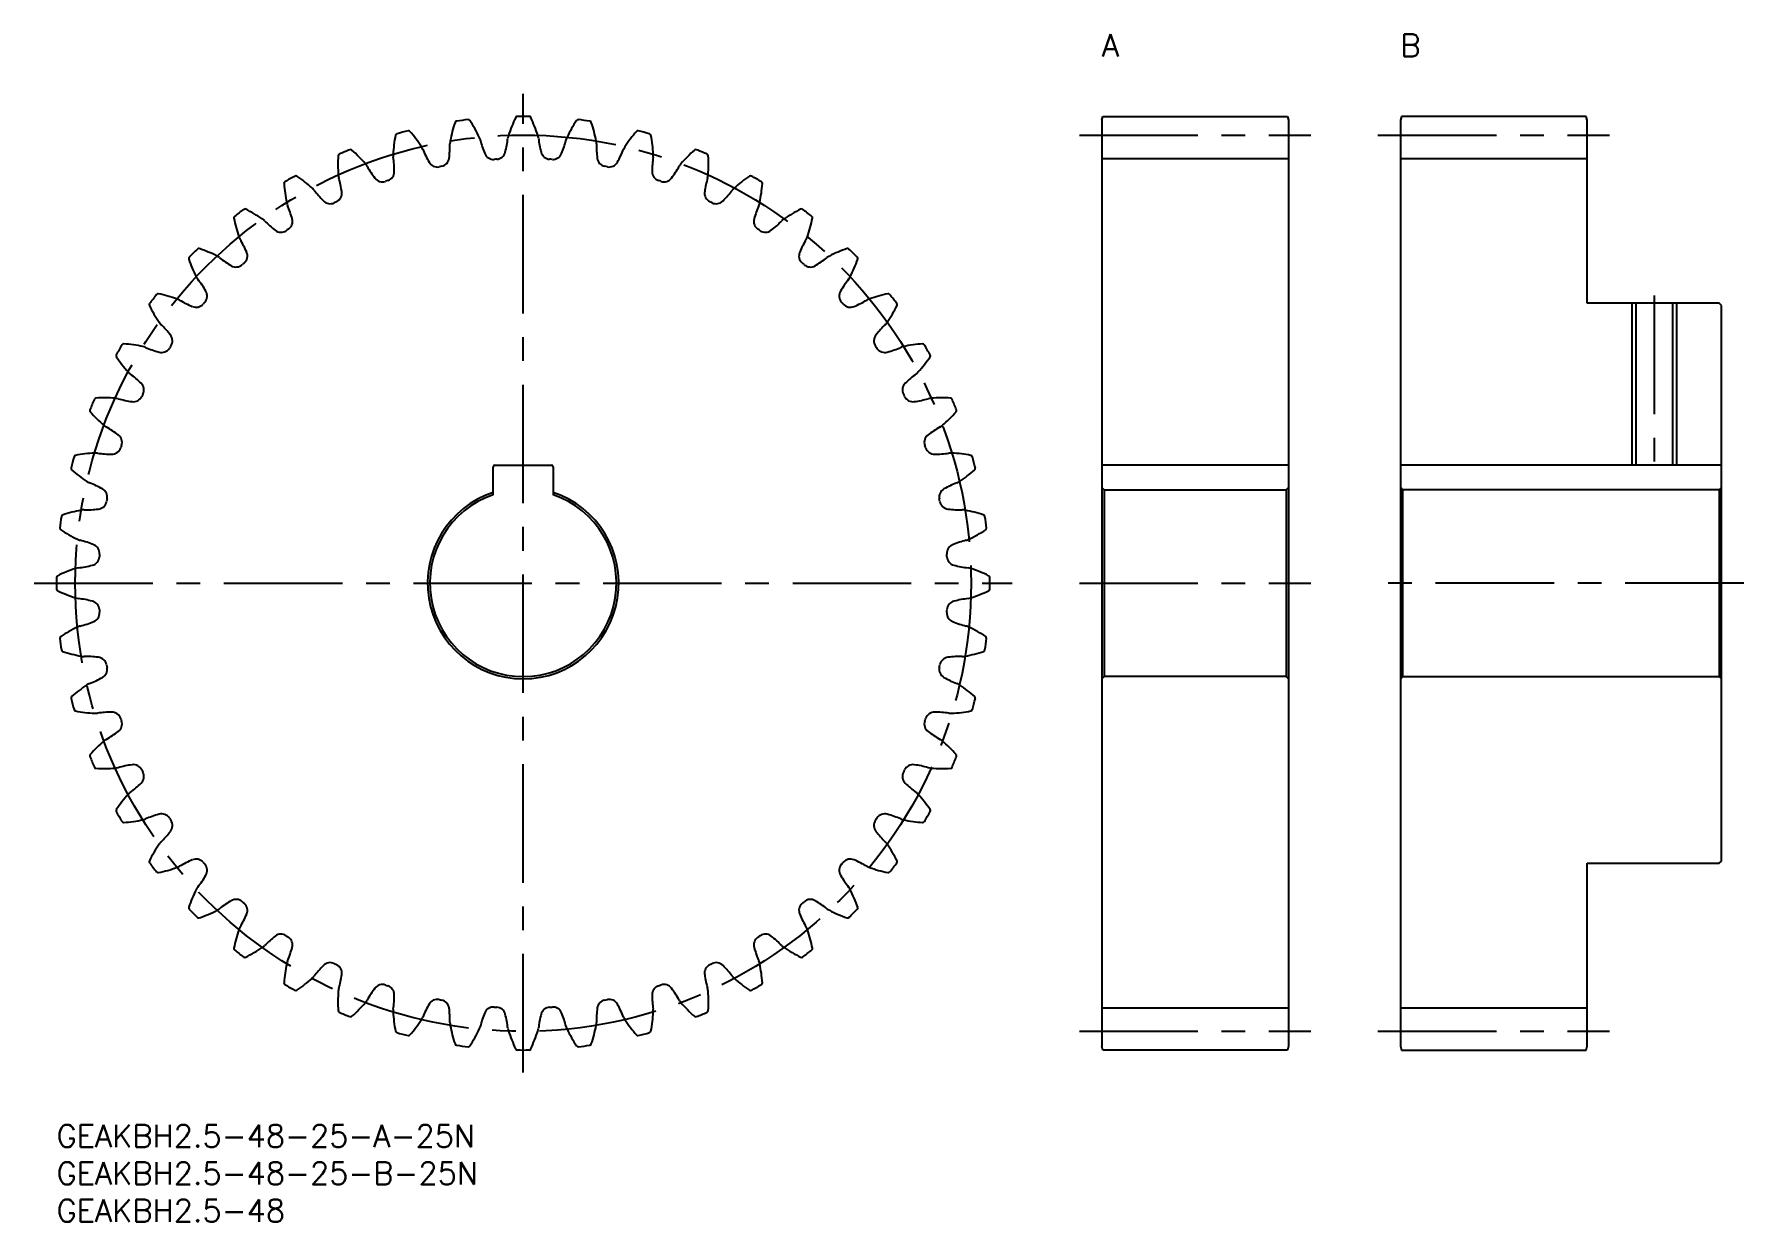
# Model space of a CAD drawing. Extents: x -3 to 226, y -13 to 146.
import ezdxf

# ---------------------------------------------------------------- set-up
doc = ezdxf.new("R2010")
doc.units = 0
doc.header["$LTSCALE"] = 0.5
doc.linetypes.add('CENTER', pattern=[50.8, 31.75, -6.35, 6.35, -6.35])
for name, color, linetype in [('MSM_CENTER', 1, 'CENTER'), ('MSM_CONTINUOUS', 7, 'CONTINUOUS'), ('MSM_NARROW', 5, 'CONTINUOUS'), ('MSM_PART_NUMBER', 7, 'CONTINUOUS')]:
    doc.layers.add(name, color=color, linetype=linetype)
doc.styles.get("Standard").update_dxf_attribs({"font": 'txt.shx', "height": 1, "bigfont": 'bigfont.shx'})

# ---------------------------------------------------------------- blocks, each defined once
blk = doc.blocks.new('*U3')
at = {"layer": 'MSM_PART_NUMBER'}
blk.add_text('GEAKBH2.5-48-25-B-25N', height=3, dxfattribs=at).set_placement((0, -8))
blk = doc.blocks.new('*U4')
at = {"layer": 'MSM_PART_NUMBER'}
blk.add_text('GEAKBH2.5-48-25-A-25N', height=3, dxfattribs=at).set_placement((0, -3))
blk = doc.blocks.new('*U5')
at = {"layer": 'MSM_PART_NUMBER'}
blk.add_text('GEAKBH2.5-48', height=3, dxfattribs=at).set_placement((0, -13))
blk = doc.blocks.new('*U6')
at = {"layer": 'MSM_PART_NUMBER'}
blk.add_text('A', height=3, dxfattribs=at).set_placement((140, 143))
blk = doc.blocks.new('*U7')
at = {"layer": 'MSM_PART_NUMBER'}
blk.add_text('B', height=3, dxfattribs=at).set_placement((180, 143))

msp = doc.modelspace()

# ---------------------------------------------------------------- linework, layer by layer
at = {"layer": 'MSM_CENTER'}
for p, q in [((62.5, 7), (62.5, 138)), ((137, 132.5), (168, 132.5)), ((177, 132.5), (208, 132.5)), ((214, 111), (214, 87.3)), ((-3, 72.5), (128, 72.5)), ((137, 72.5), (168, 72.5)), ((226, 72.5), (177, 72.5)), ((137, 12.5), (168, 12.5)), ((177, 12.5), (208, 12.5))]:
    msp.add_line(p, q, dxfattribs=at)
msp.add_circle((62.5, 72.5), 60, dxfattribs=at)
at = {"layer": 'MSM_CONTINUOUS'}
for p, q in [((140, 134.5), (140.13, 135)), ((140, 134.5), (140, 10.5)), ((140.13, 135), (164.87, 135)), ((164.87, 135), (165, 134.5)), ((165, 134.5), (165, 10.5)), ((180.13, 135), (180, 134.5)), ((180, 134.5), (180, 10.5)), ((204.87, 135), (180.13, 135)), ((205, 134.5), (204.87, 135)), ((205, 110), (205, 134.5)), ((140, 129.37), (165, 129.37)), ((180, 129.37), (205, 129.37)), ((222.7, 110), (205, 110)), ((211.54, 110), (211.54, 88.3)), ((216.46, 110), (216.46, 88.3)), ((223, 109.7), (222.7, 110)), ((223, 35.3), (223, 109.7)), ((58.5, 84.34), (58.5, 88.1)), ((58.7, 88.3), (66.3, 88.3)), ((66.5, 88.1), (66.5, 84.34)), ((165, 88.3), (140, 88.3)), ((223, 88.3), (180, 88.3)), ((140, 85.3), (140.3, 85)), ((140.3, 85), (140.3, 60)), ((140.3, 85), (164.7, 85)), ((164.7, 85), (165, 85.3)), ((164.7, 85), (164.7, 60)), ((180.3, 85), (180, 85.3)), ((180.3, 85), (180.3, 60)), ((222.7, 85), (180.3, 85)), ((223, 85.3), (222.7, 85)), ((222.7, 85), (222.7, 60)), ((140.3, 60), (140, 59.7)), ((164.7, 60), (140.3, 60)), ((165, 59.7), (164.7, 60)), ((180, 59.7), (180.3, 60)), ((180.3, 60), (222.7, 60)), ((222.7, 60), (223, 59.7)), ((205, 35), (222.7, 35)), ((205, 10.5), (205, 35)), ((222.7, 35), (223, 35.3)), ((140, 15.63), (165, 15.63)), ((180, 15.63), (205, 15.63)), ((140.13, 10), (140, 10.5)), ((164.87, 10), (140.13, 10)), ((165, 10.5), (164.87, 10)), ((180, 10.5), (180.13, 10)), ((180.13, 10), (204.87, 10)), ((204.87, 10), (205, 10.5))]:
    msp.add_line(p, q, dxfattribs=at)
for centre, radius, start, end in [((62.5, 72.5), 62.5, 104.2861, 105.7139), ((47.14, 132.82), 0.25, 40.8088, 104.2861), ((32.8, 120.44), 19.2, 33.125, 40.8088), ((71.6, 128.16), 19.2, 161.6912, 169.375), ((53.61, 134.11), 0.25, 98.2139, 161.6912), ((62.5, 72.5), 62.5, 96.7861, 98.2139), ((55.14, 134.31), 0.25, 33.3088, 96.7861), ((39.31, 123.91), 19.2, 25.625, 33.3088), ((78.78, 126.49), 19.2, 154.1912, 161.875), ((61.72, 134.75), 0.25, 90.7139, 154.1912), ((62.5, 72.5), 62.5, 89.2861, 90.7139), ((63.28, 134.75), 0.25, 25.8088, 89.2861), ((46.22, 126.49), 19.2, 18.125, 25.8088), ((85.69, 123.91), 19.2, 146.6912, 154.375), ((69.86, 134.31), 0.25, 83.2139, 146.6912), ((62.5, 72.5), 62.5, 81.7861, 83.2139), ((71.39, 134.11), 0.25, 18.3088, 81.7861), ((53.4, 128.16), 19.2, 10.625, 18.3088), ((92.2, 120.44), 19.2, 139.1912, 146.875), ((77.86, 132.82), 0.25, 75.7139, 139.1912), ((62.5, 72.5), 62.5, 74.2861, 75.7139), ((62.5, 72.5), 62.5, 111.7861, 113.2139), ((39.4, 130.3), 0.25, 48.3088, 111.7861), ((64.25, 128.87), 19.2, 169.1912, 176.875), ((45.64, 132.42), 0.25, 105.7139, 169.1912), ((47.15, 129.8), 2.07, 22.3041, 33.125), ((63.86, 136.66), 16, 202.3041, 209.1658), ((36.69, 131.26), 16, 353.3342, 0.1959), ((54.76, 131.32), 2.07, 169.375, 180.1959), ((54.76, 131.32), 2.07, 14.8041, 25.625), ((72.22, 135.93), 16, 194.8041, 201.6658), ((44.58, 134.12), 16, 345.8342, 352.6959), ((62.5, 131.83), 2.07, 161.875, 172.6959), ((62.5, 131.83), 2.07, 7.3041, 18.125), ((80.42, 134.12), 16, 187.3041, 194.1658), ((52.78, 135.93), 16, 338.3342, 345.1959), ((70.24, 131.32), 2.07, 154.375, 165.1959), ((70.24, 131.32), 2.07, 359.8041, 10.625), ((88.31, 131.26), 16, 179.8041, 186.6658), ((61.14, 136.66), 16, 330.8342, 337.6959), ((77.85, 129.8), 2.07, 146.875, 157.6959), ((79.36, 132.42), 0.25, 10.8088, 74.2861), ((60.75, 128.87), 19.2, 3.125, 10.8088), ((85.6, 130.3), 0.25, 68.2139, 131.6912), ((62.5, 72.5), 62.5, 66.7861, 68.2139), ((56.88, 128.62), 19.2, 176.6912, 184.375), ((37.96, 129.71), 0.25, 113.2139, 176.6912), ((26.79, 116.15), 19.2, 40.625, 48.3088), ((39.8, 127.31), 2.07, 29.8041, 40.625), ((55.47, 136.29), 16, 209.8041, 216.6658), ((47.15, 129.8), 2.07, 176.875, 187.6959), ((29.24, 127.38), 16, 0.8342, 7.6959), ((50.98, 129.47), 1.25, 209.1658, 281.4317), ((62.5, 72.5), 56.87, 101.0683, 101.4317), ((51.34, 129.54), 1.25, 281.0683, 353.3342), ((58.51, 130.49), 1.25, 201.6658, 273.9317), ((62.5, 72.5), 56.88, 93.5683, 93.9317), ((58.88, 130.51), 1.25, 273.5683, 345.8342), ((66.12, 130.51), 1.25, 194.1658, 266.4317), ((62.5, 72.5), 56.88, 86.0683, 86.4317), ((66.49, 130.49), 1.25, 266.0683, 338.3342), ((73.66, 129.54), 1.25, 186.6658, 258.9317), ((62.5, 72.5), 56.88, 78.5683, 78.9317), ((74.02, 129.47), 1.25, 258.5683, 330.8342), ((95.76, 127.38), 16, 172.3041, 179.1658), ((77.85, 129.8), 2.07, 352.3041, 3.125), ((69.53, 136.29), 16, 323.3342, 330.1959), ((85.2, 127.31), 2.07, 139.375, 150.1959), ((98.21, 116.15), 19.2, 131.6912, 139.375), ((87.04, 129.71), 0.25, 3.3088, 66.7861), ((68.12, 128.62), 19.2, 355.625, 3.3088), ((30.71, 126.02), 0.25, 120.7139, 184.1912), ((49.61, 127.4), 19.2, 184.1912, 191.875), ((62.5, 72.5), 62.5, 119.2861, 120.7139), ((32.05, 126.79), 0.25, 55.8088, 119.2861), ((21.4, 111.12), 19.2, 48.125, 55.8088), ((39.8, 127.31), 2.07, 184.375, 195.1959), ((22.36, 122.57), 16, 8.3342, 15.1959), ((43.64, 127.48), 1.25, 216.6658, 288.9317), ((62.5, 72.5), 56.88, 108.5683, 108.9317), ((43.99, 127.6), 1.25, 288.5683, 0.8342), ((81.01, 127.6), 1.25, 179.1658, 251.4317), ((62.5, 72.5), 56.88, 71.0683, 71.4317), ((81.36, 127.48), 1.25, 251.0683, 323.3342), ((102.64, 122.57), 16, 164.8041, 171.6658), ((85.2, 127.31), 2.07, 344.8041, 355.625), ((103.6, 111.12), 19.2, 124.1912, 131.875), ((92.95, 126.79), 0.25, 60.7139, 124.1912), ((62.5, 72.5), 62.5, 59.2861, 60.7139), ((75.39, 127.4), 19.2, 348.125, 355.8088), ((94.29, 126.02), 0.25, 355.8088, 59.2861), ((32.84, 123.88), 2.07, 37.3041, 48.125), ((47.21, 134.83), 16, 217.3041, 224.1658), ((36.63, 124.55), 1.25, 224.1658, 296.4317), ((36.96, 124.71), 1.25, 296.0683, 8.3342), ((88.04, 124.71), 1.25, 171.6658, 243.9317), ((88.37, 124.55), 1.25, 243.5683, 315.8342), ((77.79, 134.83), 16, 315.8342, 322.6959), ((92.16, 123.88), 2.07, 131.875, 142.6959), ((23.99, 121.41), 0.25, 128.2139, 191.6912), ((62.5, 72.5), 62.5, 126.7861, 128.2139), ((25.22, 122.35), 0.25, 63.3088, 126.7861), ((16.71, 105.42), 19.2, 55.625, 63.3088), ((32.84, 123.88), 2.07, 191.875, 202.6959), ((16.17, 116.91), 16, 15.8342, 22.6959), ((62.5, 72.5), 56.87, 116.0683, 116.4317), ((62.5, 72.5), 56.87, 63.5683, 63.9317), ((108.83, 116.91), 16, 157.3041, 164.1658), ((92.16, 123.88), 2.07, 337.3041, 348.125), ((108.29, 105.42), 19.2, 116.6912, 124.375), ((99.78, 122.35), 0.25, 53.2139, 116.6912), ((62.5, 72.5), 62.5, 51.7861, 53.2139), ((101.01, 121.41), 0.25, 348.3088, 51.7861), ((42.55, 125.25), 19.2, 191.6912, 199.375), ((26.39, 119.57), 2.07, 44.8041, 55.625), ((39.2, 132.3), 16, 224.8041, 231.6658), ((30.05, 120.73), 1.25, 231.6658, 303.9317), ((62.5, 72.5), 56.88, 123.5683, 123.9317), ((30.36, 120.93), 1.25, 303.5683, 15.8342), ((94.64, 120.93), 1.25, 164.1658, 236.4317), ((62.5, 72.5), 56.88, 56.0683, 56.4317), ((94.95, 120.73), 1.25, 236.0683, 308.3342), ((85.8, 132.3), 16, 308.3342, 315.1959), ((98.61, 119.57), 2.07, 124.375, 135.1959), ((82.45, 125.25), 19.2, 340.625, 348.3088), ((62.5, 72.5), 62.5, 134.2861, 135.7139), ((19.03, 117.06), 0.25, 70.8088, 134.2861), ((12.81, 99.17), 19.2, 63.125, 70.8088), ((26.39, 119.57), 2.07, 199.375, 210.1959), ((10.77, 110.48), 16, 23.3342, 30.1959), ((24.31, 116.32), 1.25, 311.0683, 23.3342), ((100.69, 116.32), 1.25, 156.6658, 228.9317), ((114.23, 110.48), 16, 149.8041, 156.6658), ((98.61, 119.57), 2.07, 329.8041, 340.625), ((112.19, 99.17), 19.2, 109.1912, 116.875), ((105.97, 117.06), 0.25, 45.7139, 109.1912), ((62.5, 72.5), 62.5, 44.2861, 45.7139), ((17.94, 115.97), 0.25, 135.7139, 199.1912), ((35.83, 122.19), 19.2, 199.1912, 206.875), ((20.55, 114.45), 2.07, 52.3041, 63.125), ((31.6, 128.74), 16, 232.3041, 239.1658), ((24.04, 116.08), 1.25, 239.1658, 311.4317), ((62.5, 72.5), 56.87, 131.0683, 131.4317), ((62.5, 72.5), 56.88, 48.5683, 48.9317), ((100.96, 116.08), 1.25, 228.5683, 300.8342), ((93.4, 128.74), 16, 300.8342, 307.6959), ((104.45, 114.45), 2.07, 116.875, 127.6959), ((89.17, 122.19), 19.2, 333.125, 340.8088), ((107.06, 115.97), 0.25, 340.8088, 44.2861), ((20.55, 114.45), 2.07, 206.875, 217.6959), ((6.26, 103.4), 16, 30.8342, 37.6959), ((118.74, 103.4), 16, 142.3041, 149.1658), ((104.45, 114.45), 2.07, 322.3041, 333.125), ((12.65, 109.78), 0.25, 143.2139, 206.6912), ((62.5, 72.5), 62.5, 141.7861, 143.2139), ((13.59, 111.01), 0.25, 78.3088, 141.7861), ((9.75, 92.45), 19.2, 70.625, 78.3088), ((15.43, 108.61), 2.07, 59.8041, 70.625), ((24.52, 124.23), 16, 239.8041, 246.6658), ((62.5, 72.5), 56.87, 138.5683, 138.9317), ((18.92, 110.96), 1.25, 318.5683, 30.8342), ((106.08, 110.96), 1.25, 149.1658, 221.4317), ((62.5, 72.5), 56.87, 41.0683, 41.4317), ((100.48, 124.23), 16, 293.3342, 300.1959), ((109.57, 108.61), 2.07, 109.375, 120.1959), ((115.25, 92.45), 19.2, 101.6912, 109.375), ((111.41, 111.01), 0.25, 38.2139, 101.6912), ((62.5, 72.5), 62.5, 36.7861, 38.2139), ((112.35, 109.78), 0.25, 333.3088, 36.7861), ((29.58, 118.29), 19.2, 206.6912, 214.375), ((18.68, 110.69), 1.25, 246.6658, 318.9317), ((106.32, 110.69), 1.25, 221.0683, 293.3342), ((95.42, 118.29), 19.2, 325.625, 333.3088), ((15.43, 108.61), 2.07, 214.375, 225.1959), ((2.7, 95.8), 16, 38.3342, 45.1959), ((14.27, 104.95), 1.25, 326.0683, 38.3342), ((110.73, 104.95), 1.25, 141.6658, 213.9317), ((122.3, 95.8), 16, 134.8041, 141.6658), ((109.57, 108.61), 2.07, 314.8041, 325.625), ((8.21, 102.95), 0.25, 150.7139, 214.1912), ((62.5, 72.5), 62.5, 149.2861, 150.7139), ((8.98, 104.29), 0.25, 85.8088, 149.2861), ((7.6, 85.39), 19.2, 78.125, 85.8088), ((11.12, 102.16), 2.07, 67.3041, 78.125), ((18.09, 118.83), 16, 247.3041, 254.1658), ((14.07, 104.64), 1.25, 254.1658, 326.4317), ((62.5, 72.5), 56.87, 146.0683, 146.4317), ((62.5, 72.5), 56.88, 33.5683, 33.9317), ((110.93, 104.64), 1.25, 213.5683, 285.8342), ((106.91, 118.83), 16, 285.8342, 292.6959), ((113.88, 102.16), 2.07, 101.875, 112.6959), ((117.4, 85.39), 19.2, 94.1912, 101.875), ((116.02, 104.29), 0.25, 30.7139, 94.1912), ((62.5, 72.5), 62.5, 29.2861, 30.7139), ((116.79, 102.95), 0.25, 325.8088, 29.2861), ((23.88, 113.6), 19.2, 214.1912, 221.875), ((11.12, 102.16), 2.07, 221.875, 232.6959), ((113.88, 102.16), 2.07, 307.3041, 318.125), ((101.12, 113.6), 19.2, 318.125, 325.8088), ((0.17, 87.79), 16, 45.8342, 52.6959), ((10.45, 98.37), 1.25, 333.5683, 45.8342), ((114.55, 98.37), 1.25, 134.1658, 206.4317), ((124.83, 87.79), 16, 127.3041, 134.1658), ((62.5, 72.5), 62.5, 156.7861, 158.2139), ((5.29, 97.04), 0.25, 93.3088, 156.7861), ((6.38, 78.12), 19.2, 85.625, 93.3088), ((7.69, 95.2), 2.07, 74.8041, 85.625), ((12.43, 112.64), 16, 254.8041, 261.6658), ((10.29, 98.04), 1.25, 261.6658, 333.9317), ((62.5, 72.5), 56.88, 153.5683, 153.9317), ((62.5, 72.5), 56.88, 26.0683, 26.4317), ((114.71, 98.04), 1.25, 206.0683, 278.3342), ((112.57, 112.64), 16, 278.3342, 285.1959), ((117.31, 95.2), 2.07, 94.375, 105.1959), ((118.62, 78.12), 19.2, 86.6912, 94.375), ((119.71, 97.04), 0.25, 23.2139, 86.6912), ((62.5, 72.5), 62.5, 21.7861, 23.2139), ((4.7, 95.6), 0.25, 158.2139, 221.6912), ((18.85, 108.21), 19.2, 221.6912, 229.375), ((106.15, 108.21), 19.2, 310.625, 318.3088), ((120.3, 95.6), 0.25, 318.3088, 21.7861), ((7.69, 95.2), 2.07, 229.375, 240.1959), ((-1.29, 79.53), 16, 53.3342, 60.1959), ((7.52, 91.36), 1.25, 341.0683, 53.3342), ((117.48, 91.36), 1.25, 126.6658, 198.9317), ((126.29, 79.53), 16, 119.8041, 126.6658), ((117.31, 95.2), 2.07, 299.8041, 310.625), ((62.5, 72.5), 62.5, 164.2861, 165.7139), ((2.58, 89.36), 0.25, 100.8088, 164.2861), ((6.13, 70.75), 19.2, 93.125, 100.8088), ((5.2, 87.85), 2.07, 82.3041, 93.125), ((7.62, 105.76), 16, 262.3041, 269.1658), ((7.4, 91.01), 1.25, 269.1658, 341.4317), ((62.5, 72.5), 56.87, 161.0683, 161.4317), ((62.5, 72.5), 56.88, 18.5683, 18.9317), ((117.6, 91.01), 1.25, 198.5683, 270.8342), ((117.38, 105.76), 16, 270.8342, 277.6959), ((119.8, 87.85), 2.07, 86.875, 97.6959), ((118.87, 70.75), 19.2, 79.1912, 86.875), ((122.42, 89.36), 0.25, 15.7139, 79.1912), ((62.5, 72.5), 62.5, 14.2861, 15.7139), ((2.18, 87.86), 0.25, 165.7139, 229.1912), ((14.56, 102.2), 19.2, 229.1912, 236.875), ((58.7, 88.1), 0.2, 90, 180), ((66.3, 88.1), 0.2, 0, 90), ((110.44, 102.2), 19.2, 303.125, 310.8088), ((122.82, 87.86), 0.25, 310.8088, 14.2861), ((5.2, 87.85), 2.07, 236.875, 247.6959), ((-1.66, 71.14), 16, 60.8342, 67.6959), ((5.53, 84.02), 1.25, 348.5683, 60.8342), ((119.47, 84.02), 1.25, 119.1658, 191.4317), ((126.66, 71.14), 16, 112.3041, 119.1658), ((119.8, 87.85), 2.07, 292.3041, 303.125), ((5.46, 83.66), 1.25, 276.6658, 348.9317), ((62.5, 72.5), 56.87, 168.5683, 168.9317), ((62.5, 72.5), 12.8, 108.21, 71.79), ((62.5, 72.5), 12.5, 108.6629, 71.3371), ((62.5, 72.5), 56.87, 11.0683, 11.4317), ((119.54, 83.66), 1.25, 191.0683, 263.3342), ((62.5, 72.5), 62.5, 171.7861, 173.2139), ((0.89, 81.39), 0.25, 108.3088, 171.7861), ((6.84, 63.4), 19.2, 100.625, 108.3088), ((3.68, 80.24), 2.07, 89.8041, 100.625), ((3.74, 98.31), 16, 269.8041, 276.6658), ((121.26, 98.31), 16, 263.3342, 270.1959), ((121.32, 80.24), 2.07, 79.375, 90.1959), ((118.16, 63.4), 19.2, 71.6912, 79.375), ((124.11, 81.39), 0.25, 8.2139, 71.6912), ((62.5, 72.5), 62.5, 6.7861, 8.2139), ((0.69, 79.86), 0.25, 173.2139, 236.6912), ((11.09, 95.69), 19.2, 236.6912, 244.375), ((3.68, 80.24), 2.07, 244.375, 255.1959), ((-0.93, 62.78), 16, 68.3342, 75.1959), ((125.93, 62.78), 16, 104.8041, 111.6658), ((121.32, 80.24), 2.07, 284.8041, 295.625), ((113.91, 95.69), 19.2, 295.625, 303.3088), ((124.31, 79.86), 0.25, 303.3088, 6.7861), ((4.49, 76.12), 1.25, 284.1658, 356.4317), ((4.51, 76.49), 1.25, 356.0683, 68.3342), ((62.5, 72.5), 56.88, 176.0683, 176.4317), ((120.49, 76.49), 1.25, 111.6658, 183.9317), ((62.5, 72.5), 56.87, 3.5683, 3.9317), ((120.51, 76.12), 1.25, 183.5683, 255.8342), ((0.25, 73.28), 0.25, 115.8088, 179.2861), ((8.51, 56.22), 19.2, 108.125, 115.8088), ((3.17, 72.5), 2.07, 97.3041, 108.125), ((0.88, 90.42), 16, 277.3041, 284.1658), ((124.12, 90.42), 16, 255.8342, 262.6959), ((121.83, 72.5), 2.07, 71.875, 82.6959), ((116.49, 56.22), 19.2, 64.1912, 71.875), ((124.75, 73.28), 0.25, 0.7139, 64.1912), ((62.5, 72.5), 62.5, 179.2861, 180.7139), ((0.25, 71.72), 0.25, 180.7139, 244.1912), ((8.51, 88.78), 19.2, 244.1912, 251.875), ((116.49, 88.78), 19.2, 288.125, 295.8088), ((124.75, 71.72), 0.25, 295.8088, 359.2861), ((62.5, 72.5), 62.5, 359.2861, 0.7139), ((3.17, 72.5), 2.07, 251.875, 262.6959), ((0.88, 54.58), 16, 75.8342, 82.6959), ((4.49, 68.88), 1.25, 3.5683, 75.8342), ((62.5, 72.5), 56.88, 183.5683, 183.9317), ((62.5, 72.5), 56.88, 356.0683, 356.4317), ((120.51, 68.88), 1.25, 104.1658, 176.4317), ((124.12, 54.58), 16, 97.3041, 104.1658), ((121.83, 72.5), 2.07, 277.3041, 288.125), ((11.09, 49.31), 19.2, 115.625, 123.3088), ((3.68, 64.76), 2.07, 104.8041, 115.625), ((-0.93, 82.22), 16, 284.8041, 291.6658), ((4.51, 68.51), 1.25, 291.6658, 3.9317), ((120.49, 68.51), 1.25, 176.0683, 248.3342), ((125.93, 82.22), 16, 248.3342, 255.1959), ((121.32, 64.76), 2.07, 64.375, 75.1959), ((113.91, 49.31), 19.2, 56.6912, 64.375), ((0.69, 65.14), 0.25, 123.3088, 186.7861), ((62.5, 72.5), 62.5, 186.7861, 188.2139), ((62.5, 72.5), 62.5, 351.7861, 353.2139), ((124.31, 65.14), 0.25, 353.2139, 56.6912), ((0.89, 63.61), 0.25, 188.2139, 251.6912), ((6.84, 81.6), 19.2, 251.6912, 259.375), ((3.68, 64.76), 2.07, 259.375, 270.1959), ((3.74, 46.69), 16, 83.3342, 90.1959), ((5.46, 61.34), 1.25, 11.0683, 83.3342), ((119.54, 61.34), 1.25, 96.6658, 168.9317), ((121.26, 46.69), 16, 89.8041, 96.6658), ((121.32, 64.76), 2.07, 269.8041, 280.625), ((118.16, 81.6), 19.2, 280.625, 288.3088), ((124.11, 63.61), 0.25, 288.3088, 351.7861), ((-1.66, 73.86), 16, 292.3041, 299.1658), ((5.53, 60.98), 1.25, 299.1658, 11.4317), ((62.5, 72.5), 56.87, 191.0683, 191.4317), ((119.47, 60.98), 1.25, 168.5683, 240.8342), ((62.5, 72.5), 56.87, 348.5683, 348.9317), ((126.66, 73.86), 16, 240.8342, 247.6959), ((2.18, 57.14), 0.25, 130.8088, 194.2861), ((14.56, 42.8), 19.2, 123.125, 130.8088), ((5.2, 57.15), 2.07, 112.3041, 123.125), ((119.8, 57.15), 2.07, 56.875, 67.6959), ((110.44, 42.8), 19.2, 49.1912, 56.875), ((122.82, 57.14), 0.25, 345.7139, 49.1912), ((62.5, 72.5), 62.5, 194.2861, 195.7139), ((2.58, 55.64), 0.25, 195.7139, 259.1912), ((6.13, 74.25), 19.2, 259.1912, 266.875), ((5.2, 57.15), 2.07, 266.875, 277.6959), ((7.62, 39.24), 16, 90.8342, 97.6959), ((7.4, 53.99), 1.25, 18.5683, 90.8342), ((117.6, 53.99), 1.25, 89.1658, 161.4317), ((117.38, 39.24), 16, 82.3041, 89.1658), ((119.8, 57.15), 2.07, 262.3041, 273.125), ((118.87, 74.25), 19.2, 273.125, 280.8088), ((122.42, 55.64), 0.25, 280.8088, 344.2861), ((62.5, 72.5), 62.5, 344.2861, 345.7139), ((7.52, 53.64), 1.25, 306.6658, 18.9317), ((62.5, 72.5), 56.88, 198.5683, 198.9317), ((117.48, 53.64), 1.25, 161.0683, 233.3342), ((62.5, 72.5), 56.88, 341.0683, 341.4317), ((18.85, 36.79), 19.2, 130.625, 138.3088), ((7.69, 49.8), 2.07, 119.8041, 130.625), ((-1.29, 65.47), 16, 299.8041, 306.6658), ((126.29, 65.47), 16, 233.3342, 240.1959), ((117.31, 49.8), 2.07, 49.375, 60.1959), ((106.15, 36.79), 19.2, 41.6912, 49.375), ((4.7, 49.4), 0.25, 138.3088, 201.7861), ((62.5, 72.5), 62.5, 201.7861, 203.2139), ((12.43, 32.36), 16, 98.3342, 105.1959), ((10.29, 46.96), 1.25, 26.0683, 98.3342), ((114.71, 46.96), 1.25, 81.6658, 153.9317), ((112.57, 32.36), 16, 74.8041, 81.6658), ((62.5, 72.5), 62.5, 336.7861, 338.2139), ((120.3, 49.4), 0.25, 338.2139, 41.6912), ((5.29, 47.96), 0.25, 203.2139, 266.6912), ((6.38, 66.88), 19.2, 266.6912, 274.375), ((7.69, 49.8), 2.07, 274.375, 285.1959), ((10.45, 46.63), 1.25, 314.1658, 26.4317), ((62.5, 72.5), 56.87, 206.0683, 206.4317), ((114.55, 46.63), 1.25, 153.5683, 225.8342), ((62.5, 72.5), 56.88, 333.5683, 333.9317), ((117.31, 49.8), 2.07, 254.8041, 265.625), ((118.62, 66.88), 19.2, 265.625, 273.3088), ((119.71, 47.96), 0.25, 273.3088, 336.7861), ((23.88, 31.4), 19.2, 138.125, 145.8088), ((11.12, 42.84), 2.07, 127.3041, 138.125), ((0.17, 57.21), 16, 307.3041, 314.1658), ((124.83, 57.21), 16, 225.8342, 232.6959), ((113.88, 42.84), 2.07, 41.875, 52.6959), ((101.12, 31.4), 19.2, 34.1912, 41.875), ((8.21, 42.05), 0.25, 145.8088, 209.2861), ((62.5, 72.5), 62.5, 209.2861, 210.7139), ((18.09, 26.17), 16, 105.8342, 112.6959), ((14.07, 40.36), 1.25, 33.5683, 105.8342), ((110.93, 40.36), 1.25, 74.1658, 146.4317), ((106.91, 26.17), 16, 67.3041, 74.1658), ((62.5, 72.5), 62.5, 329.2861, 330.7139), ((116.79, 42.05), 0.25, 330.7139, 34.1912), ((8.98, 40.71), 0.25, 210.7139, 274.1912), ((7.6, 59.61), 19.2, 274.1912, 281.875), ((11.12, 42.84), 2.07, 281.875, 292.6959), ((2.7, 49.2), 16, 314.8041, 321.6658), ((62.5, 72.5), 56.88, 213.5683, 213.9317), ((14.27, 40.05), 1.25, 321.6658, 33.9317), ((110.73, 40.05), 1.25, 146.0683, 218.3342), ((62.5, 72.5), 56.88, 326.0683, 326.4317), ((122.3, 49.2), 16, 218.3342, 225.1959), ((113.88, 42.84), 2.07, 247.3041, 258.125), ((117.4, 59.61), 19.2, 258.125, 265.8088), ((116.02, 40.71), 0.25, 265.8088, 329.2861), ((29.58, 26.71), 19.2, 145.625, 153.3088), ((15.43, 36.39), 2.07, 134.8041, 145.625), ((109.57, 36.39), 2.07, 34.375, 45.1959), ((95.42, 26.71), 19.2, 26.6912, 34.375), ((12.65, 35.22), 0.25, 153.3088, 216.7861), ((62.5, 72.5), 62.5, 216.7861, 218.2139), ((9.75, 52.55), 19.2, 281.6912, 289.375), ((15.43, 36.39), 2.07, 289.375, 300.1959), ((24.52, 20.77), 16, 113.3342, 120.1959), ((18.68, 34.31), 1.25, 41.0683, 113.3342), ((62.5, 72.5), 56.88, 221.0683, 221.4317), ((18.92, 34.04), 1.25, 329.1658, 41.4317), ((106.08, 34.04), 1.25, 138.5683, 210.8342), ((62.5, 72.5), 56.88, 318.5683, 318.9317), ((106.32, 34.31), 1.25, 66.6658, 138.9317), ((100.48, 20.77), 16, 59.8041, 66.6658), ((109.57, 36.39), 2.07, 239.8041, 250.625), ((115.25, 52.55), 19.2, 250.625, 258.3088), ((62.5, 72.5), 62.5, 321.7861, 323.2139), ((112.35, 35.22), 0.25, 323.2139, 26.6912), ((13.59, 33.99), 0.25, 218.2139, 281.6912), ((6.26, 41.6), 16, 322.3041, 329.1658), ((118.74, 41.6), 16, 210.8342, 217.6959), ((111.41, 33.99), 0.25, 258.3088, 321.7861), ((35.83, 22.81), 19.2, 153.125, 160.8088), ((20.55, 30.55), 2.07, 142.3041, 153.125), ((31.6, 16.26), 16, 120.8342, 127.6959), ((24.04, 28.92), 1.25, 48.5683, 120.8342), ((62.5, 72.5), 56.87, 228.5683, 228.9317), ((62.5, 72.5), 56.88, 311.0683, 311.4317), ((100.96, 28.92), 1.25, 59.1658, 131.4317), ((93.4, 16.26), 16, 52.3041, 59.1658), ((104.45, 30.55), 2.07, 26.875, 37.6959), ((89.17, 22.81), 19.2, 19.1912, 26.875), ((17.94, 29.03), 0.25, 160.8088, 224.2861), ((62.5, 72.5), 62.5, 224.2861, 225.7139), ((19.03, 27.94), 0.25, 225.7139, 289.1912), ((12.81, 45.83), 19.2, 289.1912, 296.875), ((20.55, 30.55), 2.07, 296.875, 307.6959), ((10.77, 34.52), 16, 329.8041, 336.6658), ((24.31, 28.68), 1.25, 336.6658, 48.9317), ((100.69, 28.68), 1.25, 131.0683, 203.3342), ((114.23, 34.52), 16, 203.3342, 210.1959), ((104.45, 30.55), 2.07, 232.3041, 243.125), ((112.19, 45.83), 19.2, 243.125, 250.8088), ((105.97, 27.94), 0.25, 250.8088, 314.2861), ((62.5, 72.5), 62.5, 314.2861, 315.7139), ((107.06, 29.03), 0.25, 315.7139, 19.1912), ((42.55, 19.75), 19.2, 160.625, 168.3088), ((26.39, 25.43), 2.07, 149.8041, 160.625), ((39.2, 12.7), 16, 128.3342, 135.1959), ((30.05, 24.27), 1.25, 56.0683, 128.3342), ((62.5, 72.5), 56.88, 236.0683, 236.4317), ((62.5, 72.5), 56.87, 303.5683, 303.9317), ((94.95, 24.27), 1.25, 51.6658, 123.9317), ((85.8, 12.7), 16, 44.8041, 51.6658), ((98.61, 25.43), 2.07, 19.375, 30.1959), ((82.45, 19.75), 19.2, 11.6912, 19.375), ((23.99, 23.59), 0.25, 168.3088, 231.7861), ((62.5, 72.5), 62.5, 231.7861, 233.2139), ((16.71, 39.58), 19.2, 296.6912, 304.375), ((26.39, 25.43), 2.07, 304.375, 315.1959), ((16.17, 28.09), 16, 337.3041, 344.1658), ((30.36, 24.07), 1.25, 344.1658, 56.4317), ((94.64, 24.07), 1.25, 123.5683, 195.8342), ((108.83, 28.09), 16, 195.8342, 202.6959), ((98.61, 25.43), 2.07, 224.8041, 235.625), ((108.29, 39.58), 19.2, 235.625, 243.3088), ((62.5, 72.5), 62.5, 306.7861, 308.2139), ((101.01, 23.59), 0.25, 308.2139, 11.6912), ((25.22, 22.65), 0.25, 233.2139, 296.6912), ((49.61, 17.6), 19.2, 168.125, 175.8088), ((32.84, 21.12), 2.07, 157.3041, 168.125), ((47.21, 10.17), 16, 135.8342, 142.6959), ((36.63, 20.45), 1.25, 63.5683, 135.8342), ((62.5, 72.5), 56.88, 243.5683, 243.9317), ((36.96, 20.29), 1.25, 351.6658, 63.9317), ((88.04, 20.29), 1.25, 116.0683, 188.3342), ((62.5, 72.5), 56.87, 296.0683, 296.4317), ((88.37, 20.45), 1.25, 44.1658, 116.4317), ((77.79, 10.17), 16, 37.3041, 44.1658), ((92.16, 21.12), 2.07, 11.875, 22.6959), ((75.39, 17.6), 19.2, 4.1912, 11.875), ((99.78, 22.65), 0.25, 243.3088, 306.7861), ((30.71, 18.98), 0.25, 175.8088, 239.2861), ((62.5, 72.5), 62.5, 239.2861, 240.7139), ((21.4, 33.88), 19.2, 304.1912, 311.875), ((32.84, 21.12), 2.07, 311.875, 322.6959), ((22.36, 22.43), 16, 344.8041, 351.6658), ((43.64, 17.52), 1.25, 71.0683, 143.3342), ((62.5, 72.5), 56.88, 251.0683, 251.4317), ((43.99, 17.4), 1.25, 359.1658, 71.4317), ((81.01, 17.4), 1.25, 108.5683, 180.8342), ((62.5, 72.5), 56.87, 288.5683, 288.9317), ((81.36, 17.52), 1.25, 36.6658, 108.9317), ((102.64, 22.43), 16, 188.3342, 195.1959), ((92.16, 21.12), 2.07, 217.3041, 228.125), ((103.6, 33.88), 19.2, 228.125, 235.8088), ((62.5, 72.5), 62.5, 299.2861, 300.7139), ((94.29, 18.98), 0.25, 300.7139, 4.1912), ((32.05, 18.21), 0.25, 240.7139, 304.1912), ((56.88, 16.38), 19.2, 175.625, 183.3088), ((39.8, 17.69), 2.07, 164.8041, 175.625), ((26.79, 28.85), 19.2, 311.6912, 319.375), ((39.8, 17.69), 2.07, 319.375, 330.1959), ((55.47, 8.71), 16, 143.3342, 150.1959), ((29.24, 17.62), 16, 352.3041, 359.1658), ((63.86, 8.34), 16, 150.8342, 157.6959), ((50.98, 15.53), 1.25, 78.5683, 150.8342), ((62.5, 72.5), 56.88, 258.5683, 258.9317), ((51.34, 15.46), 1.25, 6.6658, 78.9317), ((73.66, 15.46), 1.25, 101.0683, 173.3342), ((62.5, 72.5), 56.88, 281.0683, 281.4317), ((74.02, 15.53), 1.25, 29.1658, 101.4317), ((61.14, 8.34), 16, 22.3041, 29.1658), ((95.76, 17.62), 16, 180.8342, 187.6959), ((69.53, 8.71), 16, 29.8041, 36.6658), ((85.2, 17.69), 2.07, 209.8041, 220.625), ((98.21, 28.85), 19.2, 220.625, 228.3088), ((85.2, 17.69), 2.07, 4.375, 15.1959), ((68.12, 16.38), 19.2, 356.6912, 4.375), ((92.95, 18.21), 0.25, 235.8088, 299.2861), ((37.96, 15.29), 0.25, 183.3088, 246.7861), ((62.5, 72.5), 62.5, 246.7861, 248.2139), ((39.4, 14.7), 0.25, 248.2139, 311.6912), ((47.15, 15.2), 2.07, 172.3041, 183.125), ((64.25, 16.13), 19.2, 183.125, 190.8088), ((32.8, 24.56), 19.2, 319.1912, 326.875), ((47.15, 15.2), 2.07, 326.875, 337.6959), ((36.69, 13.74), 16, 359.8041, 6.6658), ((72.22, 9.07), 16, 158.3342, 165.1959), ((58.51, 14.51), 1.25, 86.0683, 158.3342), ((62.5, 72.5), 56.88, 266.0683, 266.4317), ((58.88, 14.49), 1.25, 14.1658, 86.4317), ((44.58, 10.88), 16, 7.3041, 14.1658), ((80.42, 10.88), 16, 165.8342, 172.6959), ((66.12, 14.49), 1.25, 93.5683, 165.8342), ((62.5, 72.5), 56.88, 273.5683, 273.9317), ((66.49, 14.51), 1.25, 21.6658, 93.9317), ((52.78, 9.07), 16, 14.8041, 21.6658), ((88.31, 13.74), 16, 173.3342, 180.1959), ((77.85, 15.2), 2.07, 202.3041, 213.125), ((92.2, 24.56), 19.2, 213.125, 220.8088), ((60.75, 16.13), 19.2, 349.1912, 356.875), ((77.85, 15.2), 2.07, 356.875, 7.6959), ((85.6, 14.7), 0.25, 228.3088, 291.7861), ((62.5, 72.5), 62.5, 291.7861, 293.2139), ((87.04, 15.29), 0.25, 293.2139, 356.6912), ((45.64, 12.58), 0.25, 190.8088, 254.2861), ((62.5, 72.5), 62.5, 254.2861, 255.7139), ((47.14, 12.18), 0.25, 255.7139, 319.1912), ((54.76, 13.68), 2.07, 179.8041, 190.625), ((71.6, 16.84), 19.2, 190.625, 198.3088), ((39.31, 21.09), 19.2, 326.6912, 334.375), ((54.76, 13.68), 2.07, 334.375, 345.1959), ((62.5, 13.17), 2.07, 187.3041, 198.125), ((78.78, 18.51), 19.2, 198.125, 205.8088), ((46.22, 18.51), 19.2, 334.1912, 341.875), ((62.5, 13.17), 2.07, 341.875, 352.6959), ((70.24, 13.68), 2.07, 194.8041, 205.625), ((85.69, 21.09), 19.2, 205.625, 213.3088), ((53.4, 16.84), 19.2, 341.6912, 349.375), ((70.24, 13.68), 2.07, 349.375, 0.1959), ((77.86, 12.18), 0.25, 220.8088, 284.2861), ((62.5, 72.5), 62.5, 284.2861, 285.7139), ((79.36, 12.58), 0.25, 285.7139, 349.1912), ((53.61, 10.89), 0.25, 198.3088, 261.7861), ((62.5, 72.5), 62.5, 261.7861, 263.2139), ((55.14, 10.69), 0.25, 263.2139, 326.6912), ((61.72, 10.25), 0.25, 205.8088, 269.2861), ((62.5, 72.5), 62.5, 269.2861, 270.7139), ((63.28, 10.25), 0.25, 270.7139, 334.1912), ((69.86, 10.69), 0.25, 213.3088, 276.7861), ((62.5, 72.5), 62.5, 276.7861, 278.2139), ((71.39, 10.89), 0.25, 278.2139, 341.6912)]:
    msp.add_arc(centre, radius, start, end, dxfattribs=at)
at = {"layer": 'MSM_NARROW'}
for p, q in [((211, 110), (211, 88.3)), ((217, 110), (217, 88.3))]:
    msp.add_line(p, q, dxfattribs=at)

# ---------------------------------------------------------------- block references
at = {"layer": 'MSM_CONTINUOUS'}
for name in ['*U6', '*U7', '*U4', '*U3', '*U5']:
    msp.add_blockref(name, (0, 0), dxfattribs=at)

doc.saveas('drawing.dxf')
